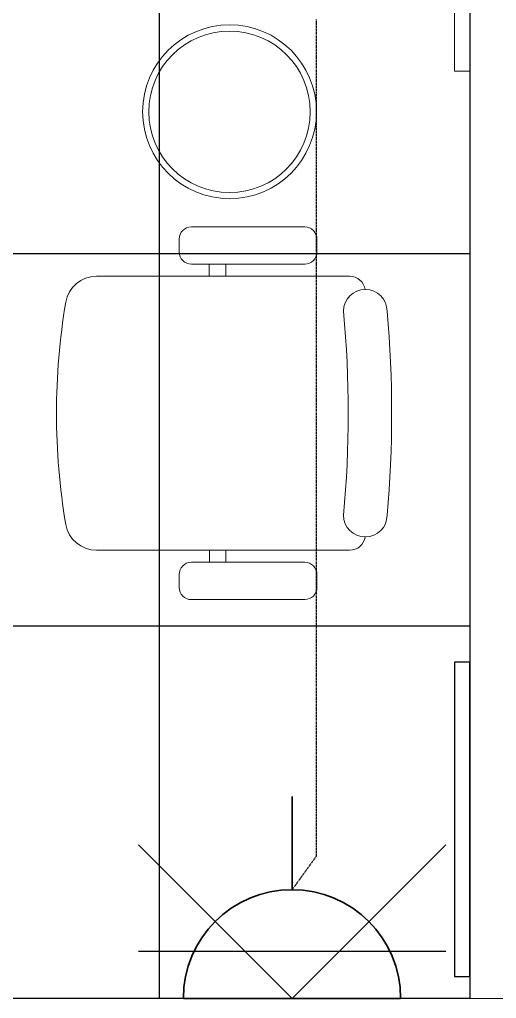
# Model space of a CAD drawing. Extents: x -12260 to 57327, y -29287 to 19916.
# Drawn here: x 23151 to 23919, y -12830 to -11253 of the extents above; entities that cross this region are included whole.
import ezdxf
from ezdxf.enums import TextEntityAlignment as Align

# ---------------------------------------------------------------- set-up
doc = ezdxf.new("R2010")
doc.units = 0
doc.header["$LTSCALE"] = 0.25
doc.linetypes.add('DASHDOT', pattern=[25.4, 12.7, -6.35, 0, -6.35])
doc.linetypes.add('HIDDEN', pattern=[9.525, 6.35, -3.175])
doc.layers.add('01-First Floor-FUR$0$FALSE CEILING', color=251, linetype='Continuous')
doc.layers.add('01-First Floor-FUR$0$X-WHITE glass', color=255, linetype='Continuous')
for name, color, linetype, lineweight in [('01-First Floor-FUR$0$LOADING', 253, 'Continuous', 5), ('01-First Floor-FUR$0$NEW Wall', 166, 'Continuous', 5), ('01-First Floor-FUR$0$Walls', 251, 'Continuous', 5), ('E-LITE-CLNG-CNDT', 6, 'DASHDOT', 35), ('E-LITE-EXIT-NUMB', 6, 'Continuous', 25), ('E-POWR-FLOR-CNDT', 6, 'HIDDEN', 25), ('E-POWR-WALL @ 100', 4, 'Continuous', 35)]:
    doc.layers.add(name, color=color, linetype=linetype, lineweight=lineweight)
doc.styles.add('DC_SIMPLEX', font='SIMPLEX.shx', dxfattribs={"width": 0.7})

# ---------------------------------------------------------------- blocks, each defined once
blk = doc.blocks.new('01-First Floor-FUR$0$WM00001-P')
at = {"layer": '01-First Floor-FUR$0$LOADING'}
for radius in [0.14, 0.13]:
    blk.add_circle((0, 0), radius, dxfattribs=at)
blk = doc.blocks.new('*X119')
at = {"color": 0}
for p, q in [((5, 3), (5, 3)), ((5, 3), (5, 3)), ((5, 3), (5, 3)), ((5, 3), (5, 3)), ((5, 3), (5, 3)), ((5, 3), (5, 3)), ((5, 3), (5, 3)), ((5, 3), (5, 3)), ((5, 3), (5, 3)), ((5, 3), (5, 3)), ((5, 3), (5, 3)), ((5, 3), (5, 3)), ((5, 3), (5, 3)), ((5, 3), (5, 3)), ((5, 3), (5, 3)), ((5, 3), (5, 3)), ((5, 3), (5, 3)), ((5, 3), (5, 3)), ((5, 3), (5, 3)), ((5, 3), (5, 3)), ((5, 3), (5, 3)), ((5, 3), (5, 3)), ((5, 3), (5, 3)), ((5, 3), (5, 3)), ((5, 3), (5, 3)), ((5, 3), (5, 3)), ((5, 3), (5, 3)), ((5, 3), (5, 3)), ((5, 3), (5, 3)), ((5, 3), (5, 3)), ((5, 3), (5, 3)), ((5, 3), (5, 3)), ((5, 3), (5, 3)), ((5, 3), (5, 3)), ((5, 3), (5, 3)), ((5, 3), (5, 3)), ((5, 3), (5, 3)), ((5, 3), (5, 3)), ((5, 3), (5, 3)), ((5, 3), (5, 3)), ((5, 3), (5, 3)), ((5, 3), (5, 3)), ((5, 3), (5, 3)), ((5, 3), (5, 3)), ((5, 3), (5, 3)), ((5, 3), (5, 3)), ((5, 3), (5, 3)), ((5, 3), (5, 3)), ((5, 3), (5, 3)), ((5, 3), (5, 3)), ((5, 3), (5, 3)), ((5, 3), (5, 3)), ((5, 3), (5, 3)), ((5, 3), (5, 3)), ((5, 3), (5, 3)), ((5, 3), (5, 3)), ((5, 3), (5, 3)), ((5, 3), (5, 3)), ((5, 3), (5, 3)), ((5, 3), (5, 3)), ((5, 3), (5, 3)), ((5, 3), (5, 3)), ((5, 3), (5, 3)), ((5, 3), (5, 3)), ((5, 3), (5, 3)), ((5, 3), (5, 3)), ((6, 3), (5, 3)), ((5, 3), (5, 3)), ((6, 3), (5, 3)), ((5, 3), (5, 3)), ((6, 3), (5, 3)), ((5, 3), (5, 3)), ((6, 3), (5, 3)), ((5, 3), (5, 3)), ((5, 3), (5, 3)), ((5, 3), (5, 3)), ((5, 3), (5, 3)), ((5, 3), (5, 3)), ((5, 3), (5, 3)), ((5, 3), (5, 3)), ((5, 3), (5, 3)), ((5, 3), (5, 3)), ((5, 3), (5, 3)), ((5, 3), (5, 3)), ((5, 3), (5, 3)), ((5, 3), (5, 3)), ((5, 3), (5, 3)), ((5, 3), (5, 3)), ((5, 3), (5, 3)), ((5, 3), (5, 3)), ((5, 3), (5, 3)), ((5, 3), (5, 3)), ((5, 3), (5, 3)), ((5, 3), (5, 3)), ((5, 3), (5, 3)), ((5, 3), (5, 3)), ((6, 3), (6, 3)), ((6, 3), (6, 3)), ((6, 3), (6, 3)), ((6, 3), (6, 3)), ((6, 3), (6, 3)), ((6, 3), (6, 3)), ((6, 3), (6, 3)), ((6, 3), (6, 3)), ((6, 3), (6, 3)), ((6, 3), (6, 3)), ((6, 3), (6, 3)), ((6, 3), (6, 3)), ((6, 3), (6, 3)), ((6, 3), (6, 3)), ((6, 3), (6, 3)), ((6, 3), (6, 3)), ((6, 3), (6, 3)), ((6, 3), (6, 3)), ((6, 3), (6, 3)), ((6, 3), (6, 3)), ((6, 3), (6, 3)), ((6, 3), (6, 3)), ((6, 3), (6, 3)), ((6, 3), (6, 3)), ((6, 3), (6, 3)), ((6, 3), (6, 3)), ((6, 3), (6, 3)), ((6, 3), (6, 3)), ((6, 3), (6, 3)), ((6, 3), (6, 3)), ((6, 3), (6, 3)), ((6, 3), (6, 3)), ((6, 3), (6, 3)), ((6, 3), (6, 3)), ((6, 3), (6, 3)), ((6, 3), (6, 3)), ((6, 3), (6, 3)), ((6, 3), (6, 3)), ((6, 3), (6, 3)), ((6, 3), (6, 3)), ((6, 3), (6, 3)), ((6, 3), (6, 3)), ((6, 3), (6, 3)), ((6, 3), (6, 3)), ((6, 3), (6, 3)), ((6, 3), (6, 3)), ((6, 3), (6, 3)), ((6, 3), (6, 3)), ((6, 3), (6, 3)), ((6, 3), (6, 3)), ((6, 3), (6, 3)), ((6, 3), (6, 3)), ((6, 3), (6, 3)), ((6, 3), (6, 3)), ((6, 3), (6, 3)), ((6, 3), (6, 3)), ((6, 3), (6, 3)), ((6, 3), (6, 3)), ((6, 3), (6, 3)), ((6, 3), (6, 3)), ((6, 3), (6, 3)), ((6, 3), (6, 3)), ((6, 3), (6, 3)), ((6, 3), (6, 3)), ((6, 3), (6, 3)), ((6, 3), (6, 3)), ((6, 3), (6, 3)), ((6, 3), (6, 3)), ((6, 3), (6, 3)), ((6, 3), (6, 3)), ((6, 3), (6, 3)), ((6, 3), (6, 3)), ((6, 3), (6, 3)), ((6, 3), (6, 3)), ((6, 3), (6, 3)), ((6, 3), (6, 3)), ((6, 3), (6, 3)), ((6, 3), (6, 3)), ((6, 3), (6, 3)), ((6, 3), (6, 3)), ((6, 3), (6, 3)), ((6, 3), (6, 3)), ((6, 3), (6, 3)), ((6, 3), (6, 3)), ((6, 3), (6, 3)), ((6, 3), (6, 3)), ((6, 3), (6, 3)), ((6, 3), (6, 3)), ((6, 3), (6, 3)), ((6, 3), (6, 3)), ((6, 3), (6, 3)), ((6, 3), (6, 3)), ((6, 3), (6, 3)), ((6, 3), (6, 3)), ((6, 3), (6, 3)), ((6, 3), (6, 3)), ((6, 3), (6, 3)), ((6, 3), (6, 3)), ((6, 3), (6, 3)), ((6, 3), (6, 3)), ((6, 3), (6, 3)), ((6, 3), (6, 3)), ((6, 3), (6, 3)), ((6, 3), (6, 3)), ((6, 3), (6, 3)), ((6, 3), (6, 3)), ((6, 3), (6, 3)), ((6, 3), (6, 3)), ((6, 3), (6, 3)), ((6, 3), (6, 3)), ((6, 3), (6, 3)), ((6, 3), (6, 3)), ((6, 3), (6, 3)), ((6, 3), (6, 3)), ((6, 3), (6, 3)), ((6, 3), (6, 3)), ((6, 3), (6, 3)), ((6, 3), (6, 3)), ((6, 3), (6, 3)), ((6, 3), (6, 3)), ((6, 3), (6, 3)), ((6, 3), (6, 3)), ((6, 3), (6, 3)), ((6, 3), (6, 3)), ((6, 3), (6, 3)), ((6, 3), (6, 3)), ((6, 3), (6, 3)), ((6, 3), (6, 3)), ((6, 3), (6, 3)), ((6, 3), (6, 3)), ((6, 3), (6, 3)), ((6, 3), (6, 3)), ((6, 3), (6, 3)), ((6, 3), (6, 3)), ((6, 3), (6, 3)), ((6, 3), (6, 3)), ((6, 3), (6, 3)), ((6, 3), (6, 3)), ((6, 3), (6, 3)), ((6, 3), (6, 3)), ((6, 3), (6, 3)), ((6, 3), (6, 3)), ((6, 3), (6, 3)), ((6, 3), (6, 3)), ((6, 3), (6, 3)), ((6, 3), (6, 3)), ((6, 3), (6, 3)), ((6, 3), (6, 3)), ((6, 3), (6, 3)), ((6, 3), (6, 3)), ((6, 3), (6, 3)), ((6, 3), (6, 3)), ((6, 3), (6, 3)), ((6, 3), (6, 3)), ((6, 3), (6, 3)), ((6, 3), (6, 3)), ((6, 3), (6, 3)), ((6, 3), (6, 3)), ((6, 3), (6, 3)), ((6, 3), (6, 3)), ((6, 3), (6, 3)), ((6, 3), (6, 3)), ((6, 3), (6, 3)), ((6, 3), (6, 3)), ((6, 3), (6, 3)), ((6, 3), (6, 3)), ((6, 3), (6, 3)), ((6, 3), (6, 3)), ((6, 3), (6, 3)), ((6, 3), (6, 3)), ((6, 3), (6, 3)), ((6, 3), (6, 3)), ((6, 3), (6, 3)), ((6, 3), (6, 3)), ((6, 3), (6, 3)), ((6, 3), (6, 3)), ((6, 3), (6, 3)), ((6, 3), (6, 3)), ((6, 3), (6, 3)), ((6, 3), (6, 3)), ((6, 3), (6, 3)), ((6, 3), (6, 3)), ((6, 3), (6, 3)), ((6, 3), (6, 3)), ((6, 3), (6, 3)), ((6, 3), (6, 3)), ((6, 3), (6, 3)), ((6, 3), (6, 3)), ((6, 3), (6, 3)), ((6, 3), (6, 3)), ((6, 3), (6, 3)), ((6, 3), (6, 3)), ((6, 3), (6, 3)), ((6, 3), (6, 3)), ((6, 3), (6, 3)), ((6, 3), (6, 3)), ((6, 3), (6, 3)), ((6, 3), (6, 3)), ((6, 3), (6, 3)), ((6, 3), (6, 3)), ((6, 3), (6, 3)), ((6, 3), (6, 3)), ((6, 3), (6, 3)), ((6, 3), (6, 3)), ((6, 3), (5, 3)), ((6, 3), (5, 3)), ((6, 3), (5, 3)), ((6, 3), (5, 3)), ((6, 3), (5, 3)), ((6, 3), (6, 3)), ((6, 3), (6, 3)), ((6, 3), (6, 3)), ((6, 3), (6, 3)), ((6, 3), (6, 3)), ((6, 3), (6, 3)), ((6, 3), (6, 3)), ((6, 3), (6, 3)), ((6, 3), (6, 3)), ((6, 3), (6, 3)), ((6, 3), (6, 3)), ((6, 3), (6, 3)), ((6, 3), (6, 3)), ((6, 3), (6, 3)), ((6, 3), (6, 3)), ((6, 3), (6, 3)), ((6, 3), (6, 3)), ((6, 3), (6, 3)), ((6, 3), (6, 3)), ((6, 3), (6, 3)), ((6, 3), (6, 3)), ((6, 3), (6, 3)), ((6, 3), (6, 3)), ((6, 3), (6, 3)), ((6, 3), (6, 3)), ((6, 3), (6, 3)), ((6, 3), (6, 3)), ((6, 3), (6, 3)), ((6, 3), (6, 3)), ((6, 3), (6, 3)), ((6, 3), (6, 3)), ((6, 3), (6, 3)), ((6, 3), (6, 3)), ((6, 3), (6, 3)), ((6, 3), (6, 3)), ((6, 3), (6, 3)), ((6, 3), (6, 3)), ((6, 3), (6, 3)), ((6, 3), (6, 3)), ((6, 3), (6, 3)), ((6, 3), (6, 3)), ((6, 3), (6, 3)), ((6, 3), (6, 3)), ((6, 3), (6, 3)), ((6, 3), (6, 3)), ((6, 3), (6, 3)), ((6, 3), (6, 3)), ((6, 3), (6, 3)), ((6, 3), (6, 3)), ((6, 3), (6, 3)), ((6, 3), (6, 3)), ((6, 3), (6, 3)), ((6, 3), (6, 3)), ((6, 3), (6, 3)), ((6, 3), (6, 3)), ((6, 3), (6, 3)), ((6, 3), (6, 3)), ((6, 3), (6, 3)), ((6, 3), (6, 3)), ((6, 3), (6, 3)), ((6, 3), (6, 3)), ((6, 3), (6, 3)), ((6, 3), (6, 3)), ((6, 3), (6, 3)), ((6, 3), (6, 3)), ((6, 3), (6, 3)), ((6, 3), (6, 3)), ((6, 3), (6, 3)), ((6, 3), (6, 3)), ((6, 3), (6, 3)), ((6, 3), (6, 3)), ((6, 3), (6, 3)), ((6, 3), (6, 3)), ((6, 3), (6, 3)), ((6, 3), (6, 3)), ((6, 3), (6, 3)), ((6, 3), (6, 3)), ((6, 3), (6, 3)), ((6, 3), (6, 3)), ((6, 3), (6, 3)), ((6, 3), (6, 3)), ((6, 3), (6, 3)), ((6, 3), (6, 3)), ((6, 3), (6, 3)), ((6, 3), (6, 3)), ((6, 3), (6, 3)), ((6, 3), (6, 3)), ((6, 3), (6, 3)), ((6, 3), (6, 3)), ((6, 3), (6, 3)), ((6, 3), (6, 3)), ((6, 3), (6, 3)), ((6, 3), (6, 3)), ((6, 3), (6, 3)), ((6, 3), (6, 3)), ((6, 3), (6, 3)), ((6, 3), (6, 3)), ((6, 3), (6, 3)), ((6, 3), (6, 3)), ((6, 3), (6, 3)), ((6, 3), (6, 3)), ((6, 3), (6, 3)), ((6, 3), (6, 3)), ((6, 3), (6, 3)), ((6, 3), (6, 3)), ((6, 3), (6, 3)), ((6, 3), (6, 3)), ((6, 3), (6, 3)), ((6, 3), (6, 3)), ((6, 3), (6, 3)), ((6, 3), (6, 3)), ((6, 3), (6, 3)), ((6, 3), (6, 3)), ((6, 3), (6, 3)), ((6, 3), (6, 3)), ((6, 3), (6, 3)), ((6, 3), (6, 3)), ((6, 3), (6, 3)), ((6, 3), (6, 3)), ((6, 3), (6, 3)), ((6, 3), (6, 3)), ((6, 3), (6, 3)), ((6, 3), (6, 3)), ((6, 3), (6, 3)), ((6, 3), (6, 3)), ((6, 3), (6, 3)), ((6, 3), (6, 3)), ((6, 3), (6, 3)), ((6, 3), (6, 3)), ((6, 3), (6, 3)), ((6, 3), (6, 3)), ((6, 3), (6, 3)), ((6, 3), (6, 3)), ((6, 3), (6, 3)), ((6, 3), (6, 3)), ((6, 3), (6, 3)), ((6, 3), (6, 3)), ((6, 3), (6, 3)), ((6, 3), (6, 3)), ((6, 3), (6, 3)), ((6, 3), (6, 3)), ((6, 3), (6, 3)), ((6, 3), (6, 3)), ((6, 3), (6, 3)), ((6, 3), (6, 3)), ((6, 3), (6, 3)), ((6, 3), (6, 3)), ((6, 3), (6, 3)), ((6, 3), (6, 3)), ((6, 3), (6, 3)), ((6, 3), (6, 3)), ((6, 3), (6, 3)), ((6, 3), (6, 3)), ((6, 3), (6, 3)), ((6, 3), (6, 3)), ((6, 3), (6, 3)), ((6, 3), (6, 3)), ((6, 3), (6, 3)), ((6, 3), (6, 3)), ((6, 3), (6, 3)), ((6, 3), (6, 3)), ((6, 3), (6, 3)), ((6, 3), (6, 3)), ((6, 3), (6, 3)), ((6, 3), (6, 3)), ((6, 3), (6, 3)), ((6, 3), (6, 3)), ((6, 3), (6, 3)), ((6, 3), (6, 3)), ((6, 3), (6, 3)), ((6, 3), (6, 3)), ((6, 3), (6, 3)), ((6, 3), (6, 3)), ((6, 3), (6, 3)), ((6, 3), (6, 3)), ((6, 3), (6, 3)), ((6, 3), (6, 3)), ((6, 3), (6, 3)), ((6, 3), (6, 3)), ((6, 3), (6, 3)), ((6, 3), (6, 3)), ((6, 3), (6, 3)), ((6, 3), (6, 3)), ((6, 3), (6, 3)), ((6, 3), (6, 3)), ((6, 3), (6, 3)), ((6, 3), (6, 3)), ((6, 3), (6, 3)), ((6, 3), (6, 3)), ((6, 3), (6, 3)), ((6, 3), (6, 3)), ((6, 3), (6, 3)), ((6, 3), (6, 3)), ((6, 3), (6, 3)), ((6, 3), (6, 3)), ((6, 3), (6, 3)), ((6, 3), (6, 3)), ((6, 3), (6, 3)), ((6, 3), (6, 3)), ((6, 3), (6, 3)), ((6, 3), (6, 3)), ((6, 3), (6, 3)), ((6, 3), (6, 3)), ((6, 3), (6, 3)), ((6, 3), (6, 3)), ((6, 3), (6, 3)), ((6, 3), (6, 3)), ((6, 3), (6, 3)), ((6, 3), (6, 3)), ((6, 3), (6, 3)), ((6, 3), (6, 3)), ((6, 3), (6, 3)), ((6, 3), (6, 3)), ((6, 3), (6, 3)), ((6, 3), (6, 3)), ((6, 3), (6, 3)), ((6, 3), (6, 3)), ((6, 3), (6, 3)), ((6, 3), (6, 3)), ((6, 3), (6, 3)), ((6, 3), (6, 3)), ((6, 3), (6, 3)), ((6, 3), (6, 3)), ((6, 3), (6, 3)), ((6, 3), (6, 3)), ((6, 3), (6, 3)), ((6, 3), (6, 3)), ((6, 3), (6, 3)), ((6, 3), (6, 3)), ((6, 3), (6, 3)), ((6, 3), (6, 3)), ((6, 3), (6, 3)), ((6, 3), (6, 3)), ((6, 3), (6, 3)), ((6, 3), (6, 3)), ((6, 3), (6, 3)), ((6, 3), (6, 3)), ((6, 3), (6, 3)), ((6, 3), (6, 3)), ((6, 3), (6, 3)), ((6, 3), (6, 3)), ((6, 3), (6, 3)), ((6, 3), (6, 3)), ((6, 3), (6, 3)), ((6, 3), (6, 3)), ((6, 3), (6, 3)), ((6, 3), (6, 3)), ((6, 3), (6, 3)), ((6, 3), (6, 3)), ((6, 3), (6, 3)), ((6, 3), (6, 3)), ((6, 3), (6, 3)), ((6, 3), (6, 3)), ((6, 3), (6, 3)), ((6, 3), (6, 3)), ((6, 3), (6, 3)), ((6, 3), (6, 3)), ((6, 3), (6, 3)), ((6, 3), (6, 3)), ((6, 3), (6, 3)), ((6, 3), (6, 3)), ((6, 3), (6, 3)), ((6, 3), (6, 3)), ((6, 3), (6, 3)), ((6, 3), (6, 3)), ((6, 3), (6, 3)), ((6, 3), (6, 3)), ((6, 3), (6, 3)), ((6, 3), (6, 3)), ((6, 3), (6, 3)), ((6, 3), (6, 3)), ((6, 3), (6, 3)), ((6, 3), (6, 3)), ((6, 3), (6, 3)), ((6, 3), (6, 3)), ((6, 3), (6, 3)), ((6, 3), (6, 3)), ((6, 3), (6, 3)), ((6, 3), (6, 3)), ((6, 3), (6, 3)), ((6, 3), (6, 3)), ((6, 3), (6, 3)), ((6, 3), (6, 3)), ((6, 3), (6, 3)), ((6, 3), (6, 3)), ((6, 3), (6, 3)), ((6, 3), (6, 3)), ((6, 3), (6, 3)), ((6, 3), (6, 3)), ((6, 3), (6, 3)), ((6, 3), (6, 3)), ((6, 3), (6, 3)), ((6, 3), (6, 3)), ((6, 3), (6, 3)), ((6, 3), (6, 3)), ((6, 3), (6, 3)), ((6, 3), (6, 3)), ((6, 3), (6, 3)), ((6, 3), (6, 3)), ((6, 3), (6, 3)), ((6, 3), (6, 3)), ((6, 3), (6, 3)), ((6, 3), (6, 3)), ((6, 3), (6, 3)), ((6, 3), (6, 3)), ((6, 3), (6, 3)), ((6, 3), (6, 3)), ((6, 3), (6, 3)), ((6, 3), (6, 3)), ((6, 3), (6, 3)), ((6, 3), (6, 3)), ((6, 3), (6, 3)), ((6, 3), (6, 3)), ((6, 3), (6, 3)), ((6, 3), (6, 3)), ((6, 3), (6, 3)), ((6, 3), (6, 3))]:
    blk.add_line(p, q, dxfattribs=at)
blk = doc.blocks.new('*X120')
at = {"color": 0}
for p, q in [((13, 1), (13, 1)), ((13, 1), (13, 1)), ((13, 1), (13, 1)), ((13, 1), (13, 1)), ((13, 1), (13, 1)), ((13, 1), (13, 1)), ((13, 1), (13, 1)), ((13, 1), (13, 1)), ((13, 1), (13, 1)), ((13, 1), (13, 1)), ((13, 1), (13, 1)), ((13, 1), (13, 1)), ((13, 1), (13, 1)), ((13, 1), (13, 1)), ((13, 1), (13, 1)), ((13, 1), (14, 1)), ((13, 1), (14, 1)), ((13, 1), (14, 1)), ((13, 1), (13, 1)), ((13, 1), (13, 1)), ((13, 1), (13, 1)), ((13, 1), (13, 1)), ((13, 1), (13, 1)), ((13, 1), (13, 1)), ((13, 1), (13, 1)), ((13, 1), (13, 1)), ((13, 1), (13, 1)), ((13, 1), (13, 1)), ((13, 1), (13, 1)), ((13, 1), (13, 1)), ((13, 1), (13, 1)), ((13, 1), (13, 1)), ((13, 1), (13, 1)), ((13, 1), (13, 1)), ((13, 1), (13, 1)), ((13, 1), (13, 1)), ((13, 1), (13, 1)), ((13, 1), (13, 1)), ((13, 1), (13, 1)), ((13, 1), (13, 1)), ((13, 1), (13, 1)), ((13, 1), (13, 1)), ((13, 1), (13, 1)), ((13, 1), (13, 1)), ((13, 1), (13, 1)), ((13, 1), (13, 1)), ((13, 1), (13, 1)), ((13, 1), (13, 1)), ((13, 1), (13, 1)), ((13, 1), (13, 1)), ((13, 1), (13, 1)), ((13, 1), (13, 1)), ((13, 1), (13, 1)), ((13, 1), (13, 1)), ((13, 1), (13, 1)), ((13, 1), (13, 1)), ((13, 1), (13, 1)), ((13, 1), (13, 1)), ((13, 1), (13, 1)), ((13, 1), (13, 1)), ((13, 1), (13, 1)), ((13, 1), (13, 1)), ((13, 1), (13, 1)), ((13, 1), (13, 1)), ((13, 1), (13, 1)), ((13, 1), (13, 1)), ((13, 1), (13, 1)), ((13, 1), (13, 1)), ((13, 1), (13, 1)), ((13, 1), (13, 1)), ((13, 1), (13, 1)), ((13, 1), (13, 1)), ((13, 1), (13, 1)), ((13, 1), (13, 1)), ((13, 1), (13, 1)), ((13, 1), (13, 1)), ((13, 1), (13, 1)), ((13, 1), (13, 1)), ((13, 1), (13, 1)), ((13, 1), (13, 1)), ((13, 1), (13, 1)), ((13, 1), (13, 1)), ((13, 1), (13, 1)), ((13, 1), (13, 1)), ((13, 1), (13, 1)), ((13, 1), (13, 1)), ((13, 1), (13, 1)), ((13, 1), (13, 1)), ((13, 1), (13, 1)), ((13, 1), (13, 1)), ((13, 1), (13, 1)), ((13, 1), (13, 1)), ((13, 1), (13, 1)), ((13, 1), (13, 1)), ((13, 1), (13, 1)), ((13, 1), (13, 1)), ((13, 1), (13, 1)), ((13, 1), (13, 1)), ((13, 1), (13, 1)), ((13, 1), (13, 1)), ((13, 1), (13, 1)), ((13, 1), (13, 1)), ((13, 1), (13, 1)), ((13, 1), (13, 1)), ((13, 1), (13, 1)), ((13, 1), (13, 1)), ((13, 1), (13, 1)), ((13, 1), (13, 1)), ((13, 1), (13, 1)), ((13, 1), (13, 1)), ((13, 1), (13, 1)), ((13, 1), (13, 1)), ((13, 1), (13, 1)), ((13, 1), (13, 1)), ((13, 1), (13, 1)), ((13, 1), (13, 1)), ((13, 1), (13, 1)), ((13, 1), (13, 1)), ((13, 1), (13, 1)), ((13, 1), (13, 1)), ((13, 1), (13, 1)), ((13, 1), (13, 1)), ((13, 1), (13, 1)), ((13, 1), (14, 1)), ((13, 0), (13, 0)), ((13, 0), (13, 0)), ((13, 0), (13, 0)), ((13, 0), (13, 0)), ((13, 0), (13, 0)), ((13, 0), (13, 0)), ((13, 0), (13, 0)), ((13, 0), (13, 0)), ((13, 0), (13, 0)), ((13, 0), (13, 0)), ((13, 0), (13, 0)), ((13, 0), (13, 0)), ((13, 0), (13, 0)), ((13, 0), (13, 0)), ((13, 0), (13, 0)), ((13, 0), (13, 0)), ((13, 0), (13, 0)), ((13, 0), (13, 0)), ((13, 0), (13, 0)), ((13, 0), (13, 0)), ((13, 0), (13, 0)), ((13, 0), (13, 0)), ((13, 0), (13, 0)), ((13, 0), (13, 0)), ((13, 0), (13, 0)), ((13, 0), (13, 0)), ((13, 0), (13, 0)), ((13, 0), (13, 0)), ((13, 0), (13, 0)), ((13, 0), (13, 0)), ((13, 0), (13, 0)), ((13, 0), (13, 0)), ((13, 0), (13, 0)), ((13, 0), (13, 0)), ((13, 0), (13, 0)), ((13, 0), (13, 0)), ((13, 0), (13, 0)), ((13, 0), (13, 0)), ((13, 0), (13, 0)), ((13, 0), (13, 0)), ((13, 0), (13, 0)), ((13, 0), (13, 0)), ((13, 0), (13, 0)), ((13, 0), (13, 0)), ((13, 0), (13, 0)), ((13, 0), (13, 0)), ((13, 0), (13, 0)), ((13, 0), (13, 0)), ((13, 0), (14, 0)), ((13, 0), (14, 0)), ((13, 0), (13, 0)), ((13, 0), (14, 0)), ((14, 1), (14, 1)), ((14, 1), (14, 1)), ((14, 1), (14, 1)), ((14, 1), (14, 1)), ((14, 1), (14, 1)), ((14, 1), (14, 1)), ((14, 1), (14, 1)), ((14, 1), (14, 1)), ((14, 1), (14, 1)), ((14, 1), (14, 1)), ((14, 1), (14, 1)), ((14, 1), (14, 1)), ((14, 1), (14, 1)), ((14, 1), (14, 1)), ((14, 1), (14, 1)), ((14, 1), (14, 1)), ((14, 1), (14, 1)), ((14, 1), (14, 1)), ((14, 1), (14, 1)), ((14, 1), (14, 1)), ((14, 1), (14, 1)), ((14, 1), (14, 1)), ((14, 1), (14, 1)), ((14, 1), (14, 1)), ((14, 1), (14, 1)), ((14, 1), (14, 1)), ((14, 1), (14, 1)), ((14, 1), (14, 1)), ((14, 1), (14, 1)), ((14, 1), (14, 1)), ((14, 1), (14, 1)), ((14, 1), (14, 1)), ((14, 1), (14, 1)), ((14, 1), (14, 1)), ((14, 1), (14, 1)), ((14, 1), (14, 1)), ((14, 1), (14, 1)), ((14, 1), (14, 1)), ((14, 1), (14, 1)), ((14, 1), (14, 1)), ((14, 1), (14, 1)), ((14, 1), (14, 1)), ((14, 1), (14, 1)), ((14, 1), (14, 1)), ((14, 1), (14, 1)), ((14, 1), (14, 1)), ((14, 1), (14, 1)), ((14, 1), (14, 1)), ((14, 1), (14, 1)), ((14, 1), (14, 1)), ((14, 1), (14, 1)), ((14, 1), (14, 1)), ((14, 1), (14, 1)), ((14, 1), (14, 1)), ((14, 1), (14, 1)), ((14, 1), (14, 1)), ((14, 1), (14, 1)), ((14, 1), (14, 1)), ((14, 1), (14, 1)), ((14, 1), (14, 1)), ((14, 1), (14, 1)), ((14, 1), (14, 1)), ((14, 1), (14, 1)), ((14, 1), (14, 1)), ((14, 1), (14, 1)), ((14, 1), (14, 1)), ((14, 1), (14, 1)), ((14, 1), (14, 1)), ((14, 1), (14, 1)), ((14, 1), (14, 1)), ((14, 1), (14, 1)), ((14, 1), (14, 1)), ((14, 1), (14, 1)), ((14, 1), (14, 1)), ((14, 1), (14, 1)), ((14, 1), (14, 1)), ((14, 1), (14, 1)), ((14, 1), (14, 1)), ((14, 1), (14, 1)), ((14, 1), (14, 1)), ((14, 1), (14, 1)), ((14, 1), (14, 1)), ((14, 1), (14, 1)), ((14, 1), (14, 1)), ((14, 1), (14, 1)), ((14, 1), (14, 1)), ((14, 1), (14, 1)), ((14, 1), (14, 1)), ((14, 1), (14, 1)), ((14, 1), (14, 1)), ((14, 1), (14, 1)), ((14, 1), (14, 1)), ((14, 1), (14, 1)), ((14, 1), (14, 1)), ((14, 0), (14, 0)), ((14, 0), (14, 0)), ((14, 0), (14, 0)), ((14, 0), (14, 0)), ((14, 0), (14, 0)), ((14, 0), (14, 0)), ((14, 0), (14, 0)), ((14, 0), (14, 0)), ((14, 0), (14, 0)), ((14, 0), (14, 0)), ((14, 0), (14, 0)), ((14, 0), (14, 0)), ((14, 0), (14, 0)), ((14, 0), (14, 0)), ((14, 0), (14, 0)), ((14, 0), (14, 0)), ((14, 0), (14, 0)), ((14, 0), (14, 0)), ((14, 0), (14, 0)), ((14, 0), (14, 0)), ((14, 0), (14, 0)), ((14, 0), (14, 0)), ((14, 0), (14, 0)), ((14, 0), (14, 0)), ((14, 0), (14, 0)), ((14, 0), (14, 0)), ((14, 0), (14, 0)), ((14, 0), (14, 0)), ((14, 0), (14, 0)), ((14, 0), (14, 0)), ((14, 0), (14, 0)), ((14, 0), (14, 0)), ((14, 0), (14, 0)), ((14, 0), (14, 0)), ((14, 0), (14, 0)), ((14, 0), (14, 0)), ((14, 0), (14, 0)), ((14, 0), (14, 0)), ((14, 0), (14, 0)), ((14, 0), (14, 0)), ((14, 0), (14, 0)), ((14, 0), (14, 0)), ((14, 0), (14, 0)), ((14, 0), (14, 0)), ((14, 0), (14, 0)), ((14, 0), (14, 0)), ((14, 0), (14, 0)), ((14, 0), (14, 0)), ((13, 0), (13, 0)), ((13, 0), (14, 0)), ((13, 0), (13, 0)), ((13, 0), (14, 0)), ((13, 0), (13, 0)), ((13, 0), (14, 0)), ((13, 0), (13, 0)), ((13, 0), (13, 0)), ((13, 0), (13, 0)), ((13, 0), (13, 0)), ((13, 0), (14, 0)), ((13, 0), (13, 0)), ((13, 0), (14, 0)), ((13, 0), (13, 0)), ((13, 0), (14, 0)), ((13, 0), (13, 0)), ((13, 0), (14, 0)), ((13, 0), (13, 0)), ((13, 0), (14, 0)), ((13, 0), (13, 0)), ((13, 0), (14, 0)), ((13, 0), (13, 0)), ((13, 0), (14, 0)), ((13, 0), (13, 0)), ((13, 0), (13, 0)), ((13, 0), (13, 0)), ((13, 0), (14, 0)), ((13, 0), (13, 0)), ((13, 0), (14, 0)), ((13, 0), (13, 0)), ((13, 0), (14, 0)), ((13, 0), (13, 0)), ((13, 0), (14, 0)), ((13, 0), (13, 0)), ((13, 0), (13, 0)), ((13, 0), (13, 0)), ((13, 0), (13, 0)), ((13, 0), (13, 0)), ((13, 0), (13, 0)), ((13, 0), (13, 0)), ((13, 0), (13, 0)), ((13, 0), (13, 0)), ((13, 0), (13, 0)), ((13, 0), (13, 0)), ((13, 0), (13, 0)), ((13, 0), (13, 0)), ((13, 0), (13, 0)), ((13, 0), (13, 0)), ((13, 0), (13, 0)), ((13, 0), (13, 0)), ((13, 0), (13, 0)), ((13, 0), (13, 0)), ((13, 0), (13, 0)), ((13, 0), (13, 0)), ((13, 0), (13, 0)), ((13, 0), (13, 0)), ((13, 0), (13, 0)), ((13, 0), (13, 0)), ((13, 0), (13, 0)), ((13, 0), (13, 0)), ((13, 0), (13, 0)), ((13, 0), (13, 0)), ((13, 0), (13, 0)), ((13, 0), (13, 0)), ((13, -1), (13, -1)), ((13, -1), (13, -1)), ((13, -1), (13, -1)), ((13, -1), (13, -1)), ((13, -1), (13, -1)), ((13, -1), (14, -1)), ((13, -1), (13, -1)), ((14, 0), (14, 0)), ((14, 0), (14, 0)), ((14, 0), (14, 0)), ((14, 0), (14, 0)), ((14, 0), (14, 0)), ((14, 0), (14, 0)), ((14, 0), (14, 0)), ((14, 0), (14, 0)), ((14, 0), (14, 0)), ((14, 0), (14, 0)), ((14, 0), (14, 0)), ((14, 0), (14, 0)), ((14, 0), (14, 0)), ((14, 0), (14, 0)), ((14, 0), (14, 0)), ((13, 0), (14, 0)), ((14, 0), (14, 0)), ((14, 0), (14, 0)), ((14, 0), (14, 0)), ((14, 0), (14, 0)), ((14, 0), (14, 0)), ((14, 0), (14, 0)), ((14, 0), (14, 0)), ((14, 0), (14, 0)), ((14, 0), (14, 0)), ((14, 0), (14, 0)), ((14, 0), (14, 0)), ((14, 0), (14, 0)), ((14, 0), (14, 0)), ((14, 0), (14, 0)), ((14, 0), (14, 0)), ((14, 0), (14, 0)), ((14, 0), (14, 0)), ((14, 0), (14, 0)), ((14, 0), (14, 0)), ((14, 0), (14, 0)), ((14, 0), (14, 0)), ((14, 0), (14, 0)), ((14, 0), (14, 0)), ((14, 0), (14, 0)), ((14, 0), (14, 0)), ((14, 0), (14, 0)), ((14, 0), (14, 0)), ((14, 0), (14, 0)), ((14, 0), (14, 0)), ((14, 0), (14, 0)), ((14, 0), (14, 0)), ((14, 0), (14, 0)), ((14, 0), (14, 0)), ((14, 0), (14, 0)), ((14, -1), (14, -1)), ((14, -1), (14, -1)), ((14, -1), (14, -1)), ((14, -1), (14, -1)), ((14, -1), (14, -1))]:
    blk.add_line(p, q, dxfattribs=at)
blk = doc.blocks.new('01-First Floor-FUR$0$GF21018-P')
at = {"color": 0}
for p, q in [((-0.2207, 0.4756), (-0.2207, 0.0675)), ((0.2205, 0.4756), (0.2205, 0.0675)), ((-0.2806, 0.3422), (-0.2598, 0.3422)), ((0.2596, 0.3422), (0.2804, 0.3422)), ((-0.3002, 0.3226), (-0.3002, 0.14)), ((-0.2402, 0.3226), (-0.2402, 0.14)), ((0.24, 0.3226), (0.24, 0.14)), ((0.3, 0.3226), (0.3, 0.14)), ((-0.2402, 0.2937), (-0.2207, 0.2937)), ((0.2205, 0.2937), (0.24, 0.2937)), ((-0.2402, 0.2671), (-0.2207, 0.2671)), ((0.2205, 0.2671), (0.24, 0.2671)), ((-0.2806, 0.1204), (-0.2598, 0.1204)), ((0.2596, 0.1204), (0.2804, 0.1204))]:
    blk.add_line(p, q, dxfattribs=at)
for points in [[(0.24, 0.2937), (0.24, 0.2937), (0.24, 0.2937), (0.24, 0.2937), (0.24, 0.2937), (0.24, 0.2937), (0.24, 0.2937), (0.24, 0.2937), (0.24, 0.2937), (0.24, 0.2937), (0.24, 0.2937), (0.24, 0.2937), (0.24, 0.2937), (0.24, 0.2937), (0.24, 0.2937), (0.24, 0.2937), (0.24, 0.2937), (0.24, 0.2937), (0.24, 0.2937), (0.24, 0.2937), (0.24, 0.2937), (0.24, 0.2937), (0.24, 0.2937), (0.24, 0.2937), (0.24, 0.2937), (0.24, 0.2937), (0.24, 0.2937), (0.24, 0.2937), (0.24, 0.2937), (0.24, 0.2937), (0.24, 0.2937), (0.24, 0.2937), (0.24, 0.2937), (0.24, 0.2937), (0.24, 0.2937), (0.24, 0.2937), (0.24, 0.2937), (0.24, 0.2937), (0.24, 0.2937), (0.24, 0.2937), (0.24, 0.2937), (0.24, 0.2937), (0.24, 0.2937), (0.24, 0.2937), (0.24, 0.2937), (0.24, 0.2937), (0.24, 0.2937), (0.24, 0.2937), (0.24, 0.2937), (0.24, 0.2937), (0.24, 0.2937), (0.24, 0.2937), (0.24, 0.2937), (0.24, 0.2937), (0.24, 0.2937), (0.24, 0.2937), (0.24, 0.2937), (0.24, 0.2937), (0.24, 0.2937), (0.24, 0.2937), (0.24, 0.2937), (0.24, 0.2937), (0.24, 0.2937), (0.24, 0.2937), (0.24, 0.2937), (0.24, 0.2937), (0.24, 0.2937), (0.24, 0.2937), (0.24, 0.2937), (0.24, 0.2937), (0.24, 0.2937), (0.24, 0.2937), (0.24, 0.2937), (0.24, 0.2937), (0.24, 0.2937), (0.24, 0.2937), (0.24, 0.2937), (0.24, 0.2937), (0.24, 0.2937), (0.24, 0.2937), (0.24, 0.2937), (0.24, 0.2937), (0.24, 0.2937), (0.24, 0.2937), (0.24, 0.2937), (0.24, 0.2937), (0.24, 0.2937), (0.24, 0.2937), (0.24, 0.2937), (0.24, 0.2937), (0.24, 0.2937), (0.24, 0.2937), (0.24, 0.2937), (0.24, 0.2937), (0.24, 0.2937), (0.24, 0.2937), (0.24, 0.2937), (0.24, 0.2937), (0.24, 0.2937), (0.24, 0.2937), (0.24, 0.2937), (0.24, 0.2937), (0.24, 0.2937), (0.24, 0.2937), (0.24, 0.2937), (0.24, 0.2937), (0.24, 0.2937), (0.24, 0.2937), (0.24, 0.2937), (0.24, 0.2937), (0.24, 0.2937), (0.24, 0.2937), (0.24, 0.2937), (0.24, 0.2937), (0.24, 0.2937), (0.24, 0.2937), (0.24, 0.2937), (0.24, 0.2937), (0.24, 0.2937), (0.24, 0.2937), (0.24, 0.2937), (0.24, 0.2937), (0.24, 0.2937), (0.24, 0.2937), (0.24, 0.2937), (0.24, 0.2937), (0.24, 0.2937), (0.24, 0.2937), (0.24, 0.2937), (0.24, 0.2937), (0.24, 0.2937), (0.24, 0.2937), (0.24, 0.2937), (0.24, 0.2937), (0.24, 0.2937), (0.24, 0.2937), (0.24, 0.2937), (0.24, 0.2937), (0.24, 0.2937), (0.24, 0.2937), (0.24, 0.2937), (0.24, 0.2937), (0.24, 0.2937), (0.24, 0.2937), (0.24, 0.2937), (0.24, 0.2937), (0.24, 0.2937), (0.24, 0.2937), (0.24, 0.2937), (0.24, 0.2937), (0.24, 0.2937), (0.24, 0.2937), (0.24, 0.2937), (0.24, 0.2937), (0.24, 0.2937), (0.24, 0.2937), (0.24, 0.2937), (0.24, 0.2937), (0.24, 0.2937), (0.24, 0.2937), (0.24, 0.2937), (0.24, 0.2937), (0.24, 0.2937), (0.24, 0.2937), (0.24, 0.2937), (0.24, 0.2937), (0.24, 0.2937), (0.24, 0.2937), (0.24, 0.2937), (0.24, 0.2937), (0.24, 0.2937), (0.24, 0.2937), (0.24, 0.2937), (0.24, 0.2937), (0.24, 0.2937), (0.24, 0.2937), (0.24, 0.2937), (0.24, 0.2937), (0.24, 0.2937), (0.24, 0.2937), (0.24, 0.2937), (0.24, 0.2937), (0.24, 0.2937), (0.24, 0.2937), (0.24, 0.2937), (0.24, 0.2937), (0.24, 0.2937), (0.24, 0.2937), (0.24, 0.2937), (0.24, 0.2937), (0.24, 0.2937), (0.24, 0.2937), (0.24, 0.2937), (0.24, 0.2937), (0.24, 0.2937), (0.24, 0.2937), (0.24, 0.2937), (0.24, 0.2937), (0.24, 0.2937), (0.24, 0.2937), (0.24, 0.2937), (0.24, 0.2937), (0.24, 0.2937), (0.24, 0.2937), (0.24, 0.2937), (0.24, 0.2937), (0.24, 0.2937), (0.24, 0.2937), (0.24, 0.2937), (0.24, 0.2937), (0.24, 0.2937), (0.24, 0.2937), (0.24, 0.2937), (0.24, 0.2937), (0.24, 0.2937), (0.24, 0.2937), (0.24, 0.2937), (0.24, 0.2937), (0.24, 0.2937), (0.24, 0.2937), (0.24, 0.2937), (0.24, 0.2937), (0.24, 0.2937), (0.24, 0.2937), (0.24, 0.2937), (0.24, 0.2937), (0.24, 0.2937), (0.24, 0.2937), (0.24, 0.2937), (0.24, 0.2937), (0.24, 0.2937), (0.24, 0.2937), (0.24, 0.2937), (0.24, 0.2937), (0.24, 0.2937), (0.24, 0.2937), (0.24, 0.2937), (0.24, 0.2937), (0.24, 0.2937), (0.24, 0.2937), (0.24, 0.2937), (0.24, 0.2937), (0.24, 0.2937), (0.24, 0.2937), (0.24, 0.2937), (0.24, 0.2937), (0.24, 0.2937), (0.24, 0.2937), (0.24, 0.2937), (0.24, 0.2937), (0.24, 0.2937), (0.24, 0.2937), (0.24, 0.2937), (0.24, 0.2937), (0.24, 0.2937), (0.24, 0.2937), (0.24, 0.2937), (0.24, 0.2937), (0.24, 0.2937), (0.24, 0.2937), (0.24, 0.2937), (0.24, 0.2937), (0.24, 0.2937), (0.24, 0.2937), (0.24, 0.2937), (0.24, 0.2937), (0.24, 0.2937), (0.24, 0.2937), (0.24, 0.2937), (0.24, 0.2937), (0.24, 0.2937), (0.24, 0.2937), (0.24, 0.2937), (0.24, 0.2937), (0.24, 0.2937), (0.24, 0.2937), (0.24, 0.2937)], [(0.24, 0.2937), (0.24, 0.2937), (0.24, 0.2937), (0.24, 0.2937), (0.24, 0.2937), (0.24, 0.2937), (0.24, 0.2937), (0.24, 0.2937), (0.24, 0.2937), (0.24, 0.2937), (0.24, 0.2937), (0.24, 0.2937), (0.24, 0.2937), (0.24, 0.2937), (0.24, 0.2937), (0.24, 0.2937), (0.24, 0.2937), (0.24, 0.2937), (0.24, 0.2937), (0.24, 0.2937), (0.24, 0.2937), (0.24, 0.2937), (0.24, 0.2937), (0.24, 0.2937), (0.24, 0.2937), (0.24, 0.2937), (0.24, 0.2937), (0.24, 0.2937), (0.24, 0.2937), (0.24, 0.2937), (0.24, 0.2937), (0.24, 0.2937), (0.24, 0.2937), (0.24, 0.2937), (0.24, 0.2937), (0.24, 0.2937), (0.24, 0.2937), (0.24, 0.2937), (0.24, 0.2937), (0.24, 0.2937), (0.24, 0.2937), (0.24, 0.2937), (0.24, 0.2937), (0.24, 0.2937), (0.24, 0.2937), (0.24, 0.2937), (0.24, 0.2937), (0.24, 0.2937), (0.24, 0.2937), (0.24, 0.2937), (0.24, 0.2937), (0.24, 0.2937), (0.24, 0.2937), (0.24, 0.2937), (0.24, 0.2937), (0.24, 0.2937), (0.24, 0.2937), (0.24, 0.2937), (0.24, 0.2937), (0.24, 0.2937), (0.24, 0.2937), (0.24, 0.2937), (0.24, 0.2937), (0.24, 0.2937), (0.24, 0.2937), (0.24, 0.2937), (0.24, 0.2937), (0.24, 0.2937), (0.24, 0.2937), (0.24, 0.2937), (0.24, 0.2937), (0.24, 0.2937), (0.24, 0.2937), (0.24, 0.2937), (0.24, 0.2937), (0.24, 0.2937), (0.24, 0.2937), (0.24, 0.2937), (0.24, 0.2937), (0.24, 0.2937), (0.24, 0.2937), (0.24, 0.2937), (0.24, 0.2937), (0.24, 0.2937), (0.24, 0.2937), (0.24, 0.2937), (0.24, 0.2937), (0.24, 0.2937), (0.24, 0.2937), (0.24, 0.2937), (0.24, 0.2937), (0.24, 0.2937), (0.24, 0.2937), (0.24, 0.2937), (0.24, 0.2937), (0.24, 0.2937), (0.24, 0.2937), (0.24, 0.2937), (0.24, 0.2937), (0.24, 0.2937), (0.24, 0.2937), (0.24, 0.2937), (0.24, 0.2937), (0.24, 0.2937), (0.24, 0.2937), (0.24, 0.2937), (0.24, 0.2937), (0.24, 0.2937), (0.24, 0.2937), (0.24, 0.2937), (0.24, 0.2937), (0.24, 0.2937), (0.24, 0.2937), (0.24, 0.2937), (0.24, 0.2937), (0.24, 0.2937), (0.24, 0.2937), (0.24, 0.2937), (0.24, 0.2937), (0.24, 0.2937), (0.24, 0.2937), (0.24, 0.2937), (0.24, 0.2937), (0.24, 0.2937), (0.24, 0.2937), (0.24, 0.2937), (0.24, 0.2937), (0.24, 0.2937), (0.24, 0.2937), (0.24, 0.2937), (0.24, 0.2937), (0.24, 0.2937), (0.24, 0.2937), (0.24, 0.2937), (0.24, 0.2937), (0.24, 0.2937), (0.24, 0.2937), (0.24, 0.2937), (0.24, 0.2937), (0.24, 0.2937), (0.24, 0.2937), (0.24, 0.2937), (0.24, 0.2937), (0.24, 0.2937), (0.24, 0.2937), (0.24, 0.2937), (0.24, 0.2937), (0.24, 0.2937), (0.24, 0.2937), (0.24, 0.2937), (0.24, 0.2937), (0.24, 0.2937), (0.24, 0.2937), (0.24, 0.2937), (0.24, 0.2937), (0.24, 0.2937), (0.24, 0.2937), (0.24, 0.2937), (0.24, 0.2937), (0.24, 0.2937), (0.24, 0.2937), (0.24, 0.2937), (0.24, 0.2937), (0.24, 0.2937), (0.24, 0.2937), (0.24, 0.2937), (0.24, 0.2937), (0.24, 0.2937), (0.24, 0.2937), (0.24, 0.2937), (0.24, 0.2937), (0.24, 0.2937), (0.24, 0.2937), (0.24, 0.2937), (0.24, 0.2937), (0.24, 0.2937), (0.24, 0.2937), (0.24, 0.2937), (0.24, 0.2937), (0.24, 0.2937), (0.24, 0.2937), (0.24, 0.2937), (0.24, 0.2937), (0.24, 0.2937), (0.24, 0.2937), (0.24, 0.2937), (0.24, 0.2937), (0.24, 0.2937), (0.24, 0.2937), (0.24, 0.2937), (0.24, 0.2937), (0.24, 0.2937), (0.24, 0.2937), (0.24, 0.2937), (0.24, 0.2937), (0.24, 0.2937), (0.24, 0.2937), (0.24, 0.2937), (0.24, 0.2937), (0.24, 0.2937), (0.24, 0.2937), (0.24, 0.2937), (0.24, 0.2937), (0.24, 0.2937), (0.24, 0.2937), (0.24, 0.2937), (0.24, 0.2937), (0.24, 0.2937), (0.24, 0.2937), (0.24, 0.2937), (0.24, 0.2937), (0.24, 0.2937), (0.24, 0.2937), (0.24, 0.2937), (0.24, 0.2937), (0.24, 0.2937), (0.24, 0.2937), (0.24, 0.2937), (0.24, 0.2937)], [(0.24, 0.2937), (0.24, 0.2937), (0.24, 0.2937), (0.24, 0.2937), (0.24, 0.2937), (0.24, 0.2937), (0.24, 0.2937), (0.24, 0.2937), (0.24, 0.2937), (0.24, 0.2937), (0.24, 0.2937), (0.24, 0.2937), (0.24, 0.2937), (0.24, 0.2937), (0.24, 0.2937), (0.24, 0.2937), (0.24, 0.2937), (0.24, 0.2937), (0.24, 0.2937), (0.24, 0.2937), (0.24, 0.2937), (0.24, 0.2937), (0.24, 0.2937), (0.24, 0.2937), (0.24, 0.2937), (0.24, 0.2937), (0.24, 0.2937), (0.24, 0.2937), (0.24, 0.2937), (0.24, 0.2937), (0.24, 0.2937), (0.24, 0.2937), (0.24, 0.2937), (0.24, 0.2937), (0.24, 0.2937), (0.24, 0.2937), (0.24, 0.2937), (0.24, 0.2937), (0.24, 0.2937), (0.24, 0.2937), (0.24, 0.2937), (0.24, 0.2937), (0.24, 0.2937), (0.24, 0.2937), (0.24, 0.2937), (0.24, 0.2937), (0.24, 0.2937), (0.24, 0.2937), (0.24, 0.2937), (0.24, 0.2937), (0.24, 0.2937), (0.24, 0.2937), (0.24, 0.2937), (0.24, 0.2937), (0.24, 0.2937), (0.24, 0.2937), (0.24, 0.2937), (0.24, 0.2937), (0.24, 0.2937), (0.24, 0.2937), (0.24, 0.2937), (0.24, 0.2937), (0.24, 0.2937), (0.24, 0.2937), (0.24, 0.2937), (0.24, 0.2937), (0.24, 0.2937), (0.24, 0.2937), (0.24, 0.2937), (0.24, 0.2937), (0.24, 0.2937), (0.24, 0.2937), (0.24, 0.2937), (0.24, 0.2937), (0.24, 0.2937), (0.24, 0.2937), (0.24, 0.2937), (0.24, 0.2937), (0.24, 0.2937), (0.24, 0.2937), (0.24, 0.2937), (0.24, 0.2937), (0.24, 0.2937), (0.24, 0.2937), (0.24, 0.2937), (0.24, 0.2937), (0.24, 0.2937), (0.24, 0.2937), (0.24, 0.2937), (0.24, 0.2937), (0.24, 0.2937), (0.24, 0.2937), (0.24, 0.2937), (0.24, 0.2937), (0.24, 0.2937), (0.24, 0.2937), (0.24, 0.2937), (0.24, 0.2937), (0.24, 0.2937), (0.24, 0.2937), (0.24, 0.2937), (0.24, 0.2937), (0.24, 0.2937), (0.24, 0.2937), (0.24, 0.2937), (0.24, 0.2937), (0.24, 0.2937), (0.24, 0.2937), (0.24, 0.2937), (0.24, 0.2937), (0.24, 0.2937), (0.24, 0.2937), (0.24, 0.2937), (0.24, 0.2937), (0.24, 0.2937), (0.24, 0.2937), (0.24, 0.2937), (0.24, 0.2937), (0.24, 0.2937), (0.24, 0.2937), (0.24, 0.2937), (0.24, 0.2937), (0.24, 0.2937), (0.24, 0.2937), (0.24, 0.2937), (0.24, 0.2937), (0.24, 0.2937), (0.24, 0.2937), (0.24, 0.2937), (0.24, 0.2937), (0.24, 0.2937), (0.24, 0.2937), (0.24, 0.2937), (0.24, 0.2937), (0.24, 0.2937), (0.24, 0.2937), (0.24, 0.2937), (0.24, 0.2937), (0.24, 0.2937), (0.24, 0.2937), (0.24, 0.2937), (0.24, 0.2937), (0.24, 0.2937), (0.24, 0.2937), (0.24, 0.2937), (0.24, 0.2937), (0.24, 0.2937), (0.24, 0.2937), (0.24, 0.2937), (0.24, 0.2937), (0.24, 0.2937), (0.24, 0.2937), (0.24, 0.2937), (0.24, 0.2937), (0.24, 0.2937), (0.24, 0.2937), (0.24, 0.2937), (0.24, 0.2937), (0.24, 0.2937), (0.24, 0.2937), (0.24, 0.2937), (0.24, 0.2937), (0.24, 0.2937), (0.24, 0.2937), (0.24, 0.2937), (0.24, 0.2937), (0.24, 0.2937), (0.24, 0.2937), (0.24, 0.2937), (0.24, 0.2937), (0.24, 0.2937), (0.24, 0.2937), (0.24, 0.2937), (0.24, 0.2937), (0.24, 0.2937), (0.24, 0.2937), (0.24, 0.2937), (0.24, 0.2937), (0.24, 0.2937), (0.24, 0.2937), (0.24, 0.2937), (0.24, 0.2937), (0.24, 0.2937), (0.24, 0.2937), (0.24, 0.2937), (0.24, 0.2937), (0.24, 0.2937), (0.24, 0.2937), (0.24, 0.2937), (0.24, 0.2937), (0.24, 0.2937), (0.24, 0.2937), (0.24, 0.2937), (0.24, 0.2937), (0.24, 0.2937), (0.24, 0.2937), (0.24, 0.2937), (0.24, 0.2937), (0.24, 0.2937), (0.24, 0.2937), (0.24, 0.2937), (0.24, 0.2937), (0.24, 0.2937), (0.24, 0.2937), (0.24, 0.2937), (0.24, 0.2937), (0.24, 0.2937), (0.24, 0.2937), (0.24, 0.2937), (0.24, 0.2937), (0.24, 0.2937), (0.24, 0.2937), (0.24, 0.2937), (0.24, 0.2937)]]:
    blk.add_lwpolyline(points, close=True, dxfattribs=at)
for centre, radius, start, end in [((-0.0001, -0.5295), 1.0695, 80.3671, 99.6329), ((-0.1707, 0.4756), 0.05, 99.6329, 180), ((0.1705, 0.4756), 0.05, 0, 80.3671), ((-0.2806, 0.3226), 0.0196, 90, 180), ((-0.2598, 0.3226), 0.0196, 360, 90), ((0.2596, 0.3226), 0.0196, 90, 180), ((0.2804, 0.3226), 0.0196, 0, 90), ((-0.2806, 0.14), 0.0196, 180, 270), ((-0.2598, 0.14), 0.0196, 270, 360), ((0.2596, 0.14), 0.0196, 180, 270), ((0.2804, 0.14), 0.0196, 270, 0), ((-0.1957, 0.0675), 0.025, 180, 261.4721), ((-0.1643, 0.0425), 0.0351, 90, 270), ((0, 1.8467), 1.7767, 264.6946, 275.3053), ((0.1641, 0.0425), 0.0351, 270, 90), ((0.1955, 0.0675), 0.025, 278.5279, 360), ((0, 1.8314), 1.8314, 264.8532, 275.147)]:
    blk.add_arc(centre, radius, start, end, dxfattribs=at)
at = {"layer": '01-First Floor-FUR$0$NEW Wall', "color": 0, "linetype": 'Continuous'}
for points in [[(0.24, 0.2937), (0.24, 0.2937), (0.24, 0.2937), (0.24, 0.2937), (0.24, 0.2937), (0.24, 0.2937), (0.24, 0.2937), (0.24, 0.2937)], [(0.24, 0.2937), (0.24, 0.2937), (0.24, 0.2937), (0.24, 0.2937), (0.24, 0.2937), (0.24, 0.2937), (0.24, 0.2937)], [(0.24, 0.2937), (0.24, 0.2937), (0.24, 0.2937), (0.24, 0.2937), (0.24, 0.2937), (0.24, 0.2937), (0.24, 0.2937), (0.24, 0.2937), (0.24, 0.2937)], [(0.24, 0.2937), (0.24, 0.2937), (0.24, 0.2937), (0.24, 0.2937), (0.24, 0.2937), (0.24, 0.2937), (0.24, 0.2937), (0.24, 0.2937), (0.24, 0.2937), (0.24, 0.2937)], [(0.24, 0.2937), (0.24, 0.2937), (0.24, 0.2937), (0.24, 0.2937), (0.24, 0.2937), (0.24, 0.2937), (0.24, 0.2937), (0.24, 0.2937), (0.24, 0.2937), (0.24, 0.2937), (0.24, 0.2937), (0.24, 0.2937), (0.24, 0.2937), (0.24, 0.2937), (0.24, 0.2937)], [(0.24, 0.2937), (0.24, 0.2937), (0.24, 0.2937), (0.24, 0.2937), (0.24, 0.2937), (0.24, 0.2937), (0.24, 0.2937), (0.24, 0.2937), (0.24, 0.2937), (0.24, 0.2937)], [(0.24, 0.2937), (0.24, 0.2937), (0.24, 0.2937), (0.24, 0.2937), (0.24, 0.2937), (0.24, 0.2937), (0.24, 0.2937), (0.24, 0.2937), (0.24, 0.2937), (0.24, 0.2937)], [(0.24, 0.2937), (0.24, 0.2937), (0.24, 0.2937), (0.24, 0.2937), (0.24, 0.2937), (0.24, 0.2937), (0.24, 0.2937), (0.24, 0.2937), (0.24, 0.2937), (0.24, 0.2937)], [(0.24, 0.2937), (0.24, 0.2937), (0.24, 0.2937), (0.24, 0.2937), (0.24, 0.2937), (0.24, 0.2937), (0.24, 0.2937), (0.24, 0.2937), (0.24, 0.2937), (0.24, 0.2937), (0.24, 0.2937), (0.24, 0.2937), (0.24, 0.2937), (0.24, 0.2937), (0.24, 0.2937), (0.24, 0.2937), (0.24, 0.2937), (0.24, 0.2937)], [(0.24, 0.2937), (0.24, 0.2937), (0.24, 0.2937), (0.24, 0.2937), (0.24, 0.2937), (0.24, 0.2937), (0.24, 0.2937), (0.24, 0.2937), (0.24, 0.2937), (0.24, 0.2937), (0.24, 0.2937), (0.24, 0.2937)], [(0.24, 0.2937), (0.24, 0.2937), (0.24, 0.2937), (0.24, 0.2937), (0.24, 0.2937), (0.24, 0.2937), (0.24, 0.2937)], [(0.24, 0.2937), (0.24, 0.2937), (0.24, 0.2937), (0.24, 0.2937), (0.24, 0.2937), (0.24, 0.2937), (0.24, 0.2937), (0.24, 0.2937), (0.24, 0.2937), (0.24, 0.2937), (0.24, 0.2937), (0.24, 0.2937), (0.24, 0.2937), (0.24, 0.2937), (0.24, 0.2937), (0.24, 0.2937), (0.24, 0.2937), (0.24, 0.2937), (0.24, 0.2937), (0.24, 0.2937), (0.24, 0.2937), (0.24, 0.2937), (0.24, 0.2937), (0.24, 0.2937), (0.24, 0.2937), (0.24, 0.2937), (0.24, 0.2937), (0.24, 0.2937), (0.24, 0.2937), (0.24, 0.2937), (0.24, 0.2937), (0.24, 0.2937), (0.24, 0.2937), (0.24, 0.2937), (0.24, 0.2937), (0.24, 0.2937), (0.24, 0.2937), (0.24, 0.2937), (0.24, 0.2937), (0.24, 0.2937), (0.24, 0.2937), (0.24, 0.2937), (0.24, 0.2937), (0.24, 0.2937), (0.24, 0.2937), (0.24, 0.2937), (0.24, 0.2937), (0.24, 0.2937), (0.24, 0.2937), (0.24, 0.2937), (0.24, 0.2937), (0.24, 0.2937), (0.24, 0.2937), (0.24, 0.2937), (0.24, 0.2937), (0.24, 0.2937), (0.24, 0.2937), (0.24, 0.2937), (0.24, 0.2937), (0.24, 0.2937), (0.24, 0.2937), (0.24, 0.2937), (0.24, 0.2937), (0.24, 0.2937), (0.24, 0.2937), (0.24, 0.2937), (0.24, 0.2937), (0.24, 0.2937), (0.24, 0.2937), (0.24, 0.2937), (0.24, 0.2937), (0.24, 0.2937), (0.24, 0.2937), (0.24, 0.2937), (0.24, 0.2937), (0.24, 0.2937), (0.24, 0.2937), (0.24, 0.2937), (0.24, 0.2937), (0.24, 0.2937), (0.24, 0.2937), (0.24, 0.2937), (0.24, 0.2937), (0.24, 0.2937), (0.24, 0.2937), (0.24, 0.2937), (0.24, 0.2937), (0.24, 0.2937), (0.24, 0.2937), (0.24, 0.2937), (0.24, 0.2937), (0.24, 0.2937), (0.24, 0.2937), (0.24, 0.2937), (0.24, 0.2937), (0.24, 0.2937), (0.24, 0.2937), (0.24, 0.2937), (0.24, 0.2937), (0.24, 0.2937), (0.24, 0.2937), (0.24, 0.2937), (0.24, 0.2937), (0.24, 0.2937), (0.24, 0.2937), (0.24, 0.2937), (0.24, 0.2937), (0.24, 0.2937), (0.24, 0.2937), (0.24, 0.2937), (0.24, 0.2937)], [(0.24, 0.2937), (0.24, 0.2937), (0.24, 0.2937), (0.24, 0.2937), (0.24, 0.2937), (0.24, 0.2937), (0.24, 0.2937), (0.24, 0.2937), (0.24, 0.2937), (0.24, 0.2937), (0.24, 0.2937), (0.24, 0.2937), (0.24, 0.2937), (0.24, 0.2937), (0.24, 0.2937), (0.24, 0.2937), (0.24, 0.2937)], [(0.24, 0.2937), (0.24, 0.2937), (0.24, 0.2937), (0.24, 0.2937), (0.24, 0.2937), (0.24, 0.2937), (0.24, 0.2937), (0.24, 0.2937), (0.24, 0.2937), (0.24, 0.2937), (0.24, 0.2937), (0.24, 0.2937), (0.24, 0.2937), (0.24, 0.2937), (0.24, 0.2937), (0.24, 0.2937), (0.24, 0.2937), (0.24, 0.2937), (0.24, 0.2937), (0.24, 0.2937), (0.24, 0.2937), (0.24, 0.2937), (0.24, 0.2937), (0.24, 0.2937), (0.24, 0.2937), (0.24, 0.2937), (0.24, 0.2937), (0.24, 0.2937), (0.24, 0.2937), (0.24, 0.2937), (0.24, 0.2937), (0.24, 0.2937), (0.24, 0.2937), (0.24, 0.2937), (0.24, 0.2937), (0.24, 0.2937), (0.24, 0.2937), (0.24, 0.2937), (0.24, 0.2937), (0.24, 0.2937), (0.24, 0.2937), (0.24, 0.2937), (0.24, 0.2937), (0.24, 0.2937), (0.24, 0.2937), (0.24, 0.2937), (0.24, 0.2937), (0.24, 0.2937), (0.24, 0.2937), (0.24, 0.2937), (0.24, 0.2937), (0.24, 0.2937), (0.24, 0.2937), (0.24, 0.2937), (0.24, 0.2937), (0.24, 0.2937), (0.24, 0.2937), (0.24, 0.2937), (0.24, 0.2937), (0.24, 0.2937), (0.24, 0.2937), (0.24, 0.2937), (0.24, 0.2937), (0.24, 0.2937), (0.24, 0.2937), (0.24, 0.2937), (0.24, 0.2937), (0.24, 0.2937), (0.24, 0.2937), (0.24, 0.2937), (0.24, 0.2937), (0.24, 0.2937), (0.24, 0.2937), (0.24, 0.2937), (0.24, 0.2937), (0.24, 0.2937), (0.24, 0.2937), (0.24, 0.2937), (0.24, 0.2937), (0.24, 0.2937), (0.24, 0.2937), (0.24, 0.2937), (0.24, 0.2937), (0.24, 0.2937), (0.24, 0.2937), (0.24, 0.2937), (0.24, 0.2937), (0.24, 0.2937), (0.24, 0.2937)], [(0.24, 0.2937), (0.24, 0.2937), (0.24, 0.2937), (0.24, 0.2937), (0.24, 0.2937), (0.24, 0.2937), (0.24, 0.2937), (0.24, 0.2937), (0.24, 0.2937), (0.24, 0.2937), (0.24, 0.2937), (0.24, 0.2937), (0.24, 0.2937), (0.24, 0.2937), (0.24, 0.2937), (0.24, 0.2937), (0.24, 0.2937), (0.24, 0.2937), (0.24, 0.2937), (0.24, 0.2937), (0.24, 0.2937), (0.24, 0.2937), (0.24, 0.2937), (0.24, 0.2937), (0.24, 0.2937), (0.24, 0.2937), (0.24, 0.2937), (0.24, 0.2937), (0.24, 0.2937), (0.24, 0.2937), (0.24, 0.2937), (0.24, 0.2937), (0.24, 0.2937), (0.24, 0.2937), (0.24, 0.2937), (0.24, 0.2937), (0.24, 0.2937), (0.24, 0.2937), (0.24, 0.2937), (0.24, 0.2937), (0.24, 0.2937), (0.24, 0.2937), (0.24, 0.2937), (0.24, 0.2937), (0.24, 0.2937), (0.24, 0.2937), (0.24, 0.2937), (0.24, 0.2937), (0.24, 0.2937), (0.24, 0.2937), (0.24, 0.2937), (0.24, 0.2937), (0.24, 0.2937), (0.24, 0.2937)]]:
    blk.add_lwpolyline(points, dxfattribs=at)
at = {"color": 0}
for name, xscale, yscale, zscale in [('*X119', 8.59375e-11, 8.59375e-11, 8.59375e-11), ('*X120', 5.5e-11, 5.5e-11, 5.5e-11)]:
    blk.add_blockref(name, (0.24, 0.2937), dxfattribs=dict(at, xscale=xscale, yscale=yscale, zscale=zscale))
blk = doc.blocks.new('01-First Floor-FUR')
at = {"layer": '01-First Floor-FUR$0$FALSE CEILING', "linetype": 'Continuous'}
for p, q in [((23376, -12830), (23376, -8830)), ((20376, -11630), (23876, -11630)), ((20376, -12230), (23876, -12230))]:
    blk.add_line(p, q, dxfattribs=at)
at = {"layer": '01-First Floor-FUR$0$FALSE CEILING'}
blk.add_lwpolyline([(20376, -8830), (23876, -8830), (23876, -10710), (23876, -10710), (23876, -12830), (20376, -12830), (20376, -8830)], dxfattribs=at)
at = {"layer": '01-First Floor-FUR$0$FALSE CEILING', "elevation": -0.1}
blk.add_lwpolyline([(23876, -12288.5), (23851, -12288.5), (23851, -12794.5), (23876, -12794.5), (23876, -12288.5)], dxfattribs=at)
at = {"layer": '01-First Floor-FUR$0$LOADING'}
blk.add_lwpolyline([(23876, -10830.6), (23851, -10830.6), (23851, -11336.6), (23876, -11336.6), (23876, -10830.6)], dxfattribs=at)
at = {"layer": '01-First Floor-FUR$0$Walls'}
blk.add_line((21606, -12830), (24826, -12830), dxfattribs=at)
at = {"layer": '01-First Floor-FUR$0$X-WHITE glass', "color": 253, "lineweight": 30, "ltscale": 6, "true_color": 0x9898cc}
blk.add_line((23876, -10660), (23876, -12830), dxfattribs=at)
at = {"layer": '01-First Floor-FUR$0$LOADING', "extrusion": (-2.25644e-18, -2.24019e-05, -1), "xscale": 1000, "yscale": 1000, "zscale": 1000, "rotation": 270}
blk.add_blockref('01-First Floor-FUR$0$WM00001-P', (-23488.8, -11401.9, 0.4), dxfattribs=at)
at = {"layer": '01-First Floor-FUR$0$LOADING', "extrusion": (7.77426e-06, 2.24021e-05, 1), "xscale": -1000, "yscale": 1000, "zscale": 1000, "rotation": 90.00141075505213}
blk.add_blockref('01-First Floor-FUR$0$GF21018-P', (23749.9, -11887.6, -0.2), dxfattribs=at)
blk = doc.blocks.new('*U10')
blk.add_line((-1.75, 0), (-3.25, 0))
blk.add_lwpolyline([(0, 1.75, 1), (0, -1.75)], format="xyb", close=True)
at = {"layer": 'Defpoints'}
for p, q in [((-2.475, 2.475), (0, 0)), ((-0.758, -2.475), (-0.758, 2.475)), ((-2.475, -2.475), (0, 0))]:
    blk.add_line(p, q, dxfattribs=at)
at = {"layer": 'E-LITE-EXIT-NUMB', "style": 'DC_SIMPLEX', "width": 0.7, "flags": 8}
blk.add_attdef('TYPE', text='', height=2, rotation=360, dxfattribs=at).set_placement((-2.682, 5.238), align=Align.RIGHT)
blk.add_attdef('CIRCUIT', (2.682, 5.238), '', height=2, rotation=360, dxfattribs=at)

msp = doc.modelspace()

# ---------------------------------------------------------------- linework, layer by layer
at = {"layer": 'E-POWR-FLOR-CNDT'}
msp.add_lwpolyline([(23628.5, -11253.4), (23628.5, -12601), (23589.4, -12655)], dxfattribs=at)

# ---------------------------------------------------------------- block references
at = {"layer": 'E-LITE-CLNG-CNDT'}
msp.add_blockref('01-First Floor-FUR', (0, 0), dxfattribs=at)
at = {"layer": 'E-POWR-WALL @ 100', "xscale": -100, "yscale": 100, "zscale": 100, "rotation": 90.00000000000887}
msp.add_blockref('*U10', (23589.4, -12830, -0.1), dxfattribs=at)

doc.saveas('drawing.dxf')
